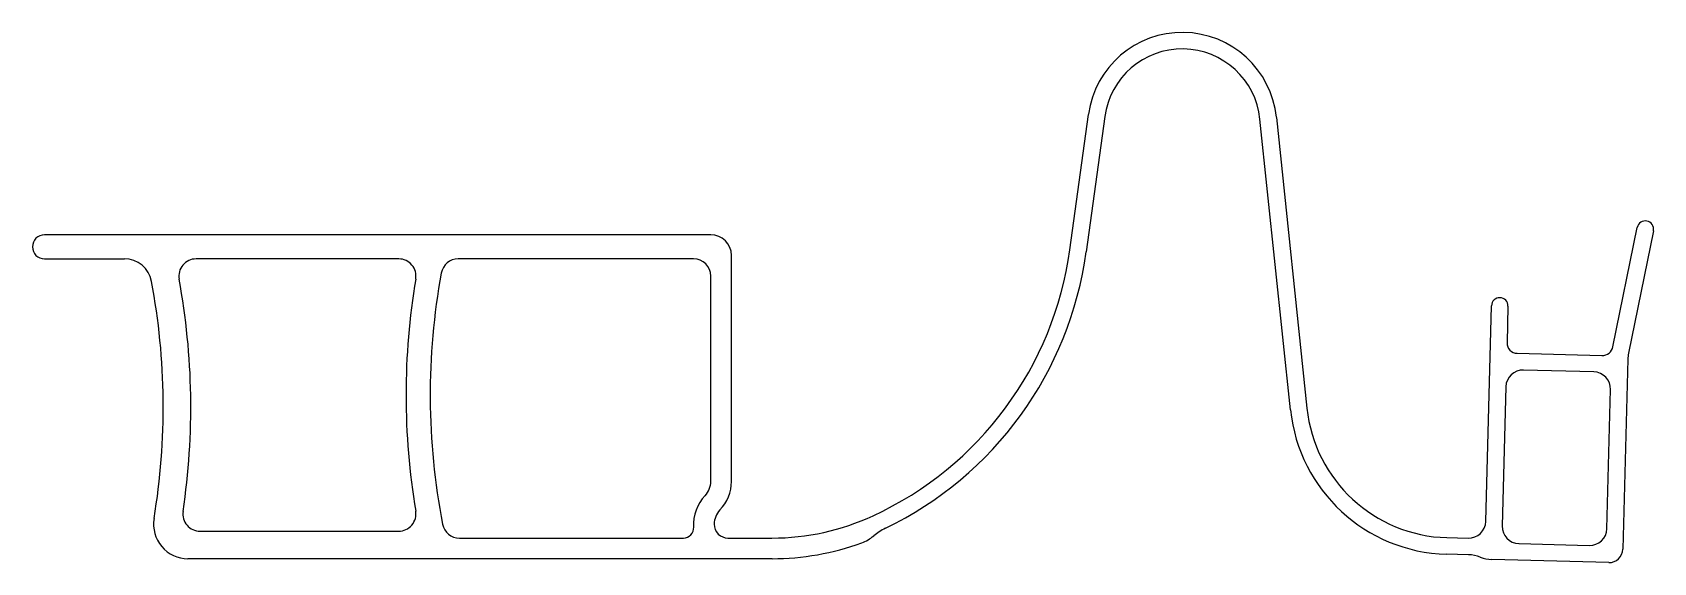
# Model space of a CAD drawing. Header units: metres. Extents: x -17 to 219, y -1 to 76.
import ezdxf

# ---------------------------------------------------------------- set-up
doc = ezdxf.new("R2010")
doc.units = ezdxf.units.M

msp = doc.modelspace()

# ---------------------------------------------------------------- linework, layer by layer
for p, q in [((134.14, 44.83), (136.83, 64.47)), ((139.21, 64.15), (136.52, 44.51)), ((136.83, 64.47), (136.83, 64.47)), ((139.21, 64.15), (139.21, 64.15)), ((166.17, 21.61), (161.74, 63.79)), ((161.74, 63.79), (161.74, 63.79)), ((164.13, 64.04), (168.56, 21.86)), ((164.13, 64.04), (164.13, 64.04)), ((213, 30.76), (216.52, 48.06)), ((218.88, 47.58), (215.26, 29.81)), ((216.52, 48.06), (216.52, 48.06)), ((218.88, 47.58), (218.88, 47.58)), ((82, 47), (-14.75, 47)), ((-14.75, 47), (-14.75, 47)), ((134.14, 44.83), (134.14, 44.83)), ((-14.75, 43.5), (-3.14, 43.5)), ((-14.75, 43.5), (-14.75, 43.5)), ((-3.14, 43.5), (-3.14, 43.5)), ((36.7, 43.5), (7.26, 43.5)), ((79.5, 43.5), (45.33, 43.5)), ((85, 11.22), (85, 44)), ((136.52, 44.51), (136.52, 44.51)), ((0.79, 40.24), (0.79, 40.24)), ((4.8, 40.55), (4.8, 40.55)), ((39.17, 40.58), (39.17, 40.58)), ((42.87, 41.45), (42.87, 41.45)), ((82, 11.22), (82, 41)), ((194.54, 5.41), (195.36, 36.7)), ((195.36, 36.7), (195.36, 36.7)), ((197.76, 36.64), (197.62, 31.34)), ((197.76, 36.64), (197.76, 36.64)), ((197.62, 31.34), (197.62, 31.34)), ((213, 30.76), (213, 30.76)), ((199.08, 29.8), (211.4, 29.48)), ((199.08, 29.8), (199.08, 29.8)), ((211.4, 29.48), (211.4, 29.48)), ((215.16, 28.94), (214.44, 1.39)), ((215.16, 28.94), (215.16, 28.94)), ((215.26, 29.81), (215.26, 29.81)), ((210.21, 27.11), (200.02, 27.38)), ((200.02, 27.38), (200.02, 27.38)), ((210.21, 27.11), (210.21, 27.11)), ((197.45, 24.94), (196.92, 4.75)), ((197.45, 24.94), (197.45, 24.94)), ((212.12, 4.35), (212.65, 24.55)), ((212.65, 24.55), (212.65, 24.55)), ((166.17, 21.61), (166.17, 21.61)), ((168.56, 21.86), (168.56, 21.86)), ((81.17, 9.15), (81.17, 9.15)), ((83.33, 7.07), (83.33, 7.07)), ((1.16, 5.83), (1.16, 5.83)), ((5.37, 6.87), (5.37, 6.87)), ((39.15, 6.91), (39.15, 6.91)), ((43.05, 5.02), (43.05, 5.02)), ((82.5, 5), (82.5, 5)), ((105.57, 6.22), (105.57, 6.22)), ((194.54, 5.41), (194.54, 5.41)), ((196.92, 4.75), (196.92, 4.75)), ((7.84, 4), (36.69, 4)), ((7.84, 4), (7.84, 4)), ((45.51, 3), (78.02, 3)), ((79.51, 4.6), (79.51, 4.6)), ((84.5, 3), (90.89, 3)), ((90.89, 3), (90.89, 3)), ((105.65, 3.31), (105.65, 3.31)), ((107.35, 4.41), (107.35, 4.41)), ((188.9, 3.06), (191.97, 2.98)), ((188.9, 3.06), (188.9, 3.06)), ((191.97, 2.98), (191.97, 2.98)), ((212.12, 4.35), (212.12, 4.35)), ((90.9, 0), (6.09, 0)), ((6.09, 0), (6.09, 0)), ((90.9, 0), (90.9, 0)), ((103.92, 2.3), (103.92, 2.3)), ((192.04, 0.58), (188.84, 0.66)), ((188.84, 0.66), (188.84, 0.66)), ((192.04, 0.58), (192.04, 0.58)), ((193.73, 0.23), (193.73, 0.23)), ((199.36, 2.19), (209.55, 1.92)), ((199.36, 2.19), (199.36, 2.19)), ((209.55, 1.92), (209.55, 1.92)), ((214.44, 1.39), (214.44, 1.39)), ((212.39, -0.56), (195.43, -0.11)), ((195.43, -0.11), (195.43, -0.11)), ((212.39, -0.56), (212.39, -0.56))]:
    msp.add_line(p, q)
for centre, radius, start, end in [((150.46, 62.61), 13.75, 5.9947, 172.1981), ((150.46, 62.61), 11.35, 5.9947, 172.1981), ((217.7, 47.82), 1.2, 348.5, 168.5), ((-14.75, 45.25), 1.75, 90, 270), ((82, 44), 3, 0, 90), ((84.6, 51.62), 50, 294.7849, 352.1981), ((-3.14, 39.5), 4, 10.7305, 90), ((7.26, 41), 2.5, 90, 190.4751), ((36.7, 41), 2.5, 350.4122, 90), ((45.33, 41), 2.5, 90, 169.5478), ((79.5, 41), 2.5, 0, 90), ((84.6, 51.62), 52.4, 295.7302, 352.1981), ((-95.49, 22), 97.99, 350.4988, 10.7305), ((-95.5, 22), 102, 351.4695, 10.4751), ((139.05, 23.71), 101.3, 170.4122, 189.5444), ((139.05, 23.71), 97.8, 169.5478, 191.0166), ((196.56, 36.67), 1.2, 358.5, 178.5), ((199.12, 31.3), 1.5, 178.5, 268.5), ((211.44, 31.08), 1.6, 268.5, 348.5), ((220.16, 28.81), 5, 168.5, 178.5), ((199.95, 24.88), 2.5, 88.5, 178.5), ((210.15, 24.61), 2.5, 358.5, 88.5), ((189.45, 24.05), 23.4, 185.9947, 268.5068), ((189.45, 24.05), 21, 185.9947, 268.5076), ((79, 11.22), 3, 316.2383, 0), ((79, 11.22), 6, 316.2383, 0), ((85.5, 5), 6, 136.2383, 183.8225), ((85.5, 5), 3, 136.2383, 179.9998), ((6.09, 5), 5, 170.4988, 270), ((7.84, 6.5), 2.5, 171.4695, 270), ((36.69, 6.5), 2.5, 270, 9.5444), ((45.51, 5.5), 2.5, 191.0166, 270), ((84.5, 5), 2, 179.9998, 270), ((90.89, 38), 35, 270, 294.7849), ((192.04, 5.48), 2.5, 268.5, 358.5), ((199.42, 4.69), 2.5, 178.5, 268.5), ((78.02, 4.5), 1.5, 270, 3.8225), ((101.97, 7.66), 5.7, 290.0534, 310.2831), ((110.83, -2.79), 8, 115.7302, 130.2831), ((209.62, 4.42), 2.5, 268.5, 358.5), ((90.89, 38), 38, 270.0055, 290.0534), ((191.91, -4.42), 5, 68.5516, 88.5), ((195.56, 4.89), 5, 248.5516, 268.5), ((212.44, 1.44), 2, 268.5, 358.5)]:
    msp.add_arc(centre, radius, start, end)

doc.saveas('drawing.dxf')
